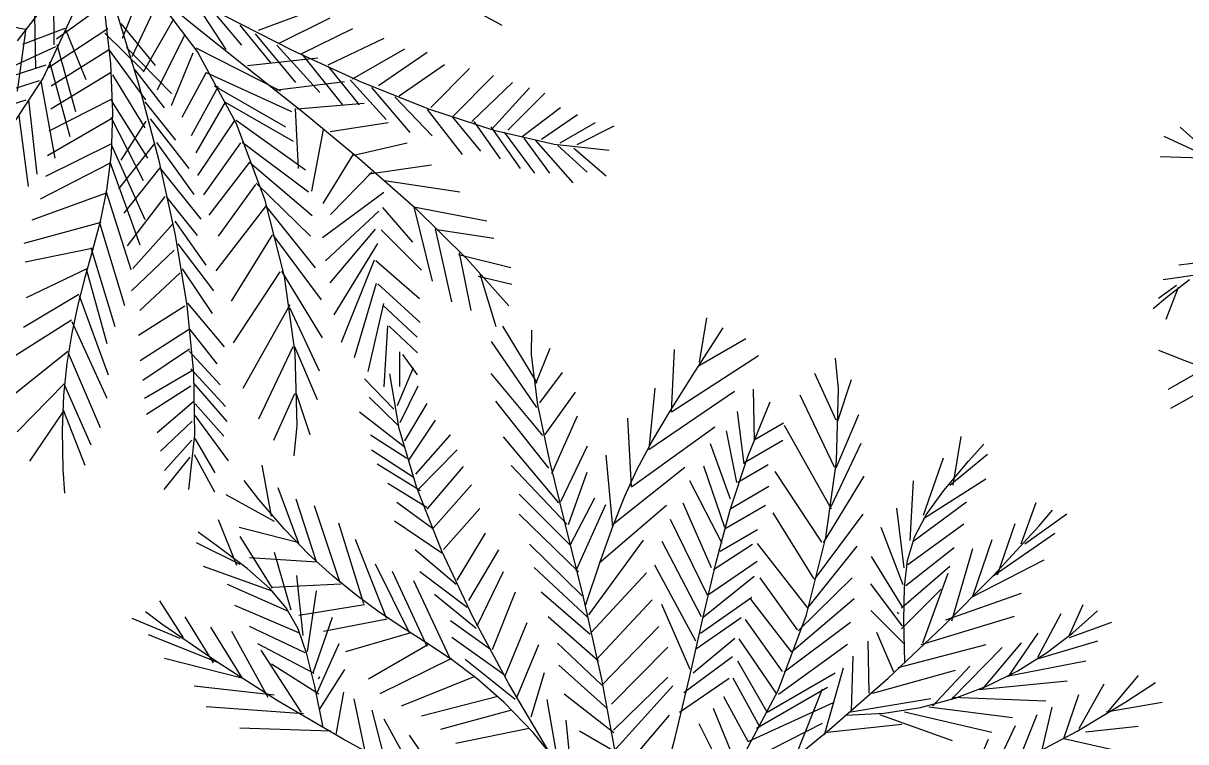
# Model space of a CAD drawing. Header units: millimetres. Extents: x 1993 to 4093, y 1262 to 2017.
# Drawn here: x 3826.28 to 3834.83, y 1518.32 to 1523.6 of the extents above; entities that cross this region are included whole.
import ezdxf

# ---------------------------------------------------------------- set-up
doc = ezdxf.new("R2010")
doc.units = ezdxf.units.MM
doc.layers.add('LOW HEIGHT STORAGE WITH PLANTER BOX', color=251, linetype='Continuous', lineweight=25)

# ---------------------------------------------------------------- blocks, each defined once
blk = doc.blocks.new('LHS 4FT')
at = {"layer": 'LOW HEIGHT STORAGE WITH PLANTER BOX'}
for p, q in [((0.6545, 10.79), (0.4653, 11.1806)), ((0.8285, 10.6746), (0.6971, 11.1521)), ((-1.7037, 10.6178), (-1.2857, 11.0436)), ((-1.509, 10.7198), (-1.0771, 11.0598)), ((-1.2169, 10.8728), (-0.914, 11.1039)), ((0.2916, 10.9977), (0.1341, 11.0742)), ((1.0228, 10.5331), (0.9464, 11.0311)), ((-2.1496, 10.3635), (-1.747, 10.957)), ((-1.9224, 10.4826), (-1.5708, 10.9562)), ((-1.058, 10.935), (-0.9195, 10.9943)), ((0.541, 10.8594), (0.2916, 10.9977)), ((-1.5075, 10.721), (-1.058, 10.935)), ((-1.2246, 10.8481), (-0.9013, 10.8624)), ((0.7591, 10.721), (0.541, 10.8594)), ((1.2085, 10.3945), (1.1871, 10.8839)), ((-2.3605, 10.253), (-2.0066, 10.821)), ((0.669, 10.7756), (0.2373, 10.8412)), ((-1.975, 10.477), (-1.5075, 10.721)), ((-1.4932, 10.7488), (-1.096, 10.7604)), ((0.8198, 10.6774), (0.3447, 10.7285)), ((0.9516, 10.5819), (0.7591, 10.721)), ((1.3449, 10.2529), (1.3381, 10.7279)), ((-1.6956, 10.622), (-1.2575, 10.6345)), ((1.0141, 10.536), (0.4203, 10.607)), ((1.4785, 10.1026), (1.5179, 10.6009)), ((-1.915, 10.5278), (-1.3618, 10.5178)), ((1.1239, 10.4412), (0.9516, 10.5819)), ((-2.4554, 10.2046), (-1.975, 10.477)), ((-1.2598, 10.106), (-0.8445, 10.458)), ((-0.0984, 10.1431), (-0.2083, 10.4271)), ((1.1998, 10.3974), (0.5828, 10.4568)), ((1.2815, 10.2983), (1.1239, 10.4412)), ((1.5887, 9.9986), (1.747, 10.4769)), ((-2.1333, 10.372), (-1.589, 10.3988)), ((-2.0808, 10.1928), (-1.7157, 10.3841)), ((-1.9324, 10.1465), (-1.5357, 10.3957)), ((-1.7682, 10.1291), (-1.3962, 10.386)), ((-1.616, 10.0951), (-1.208, 10.4019)), ((-1.4437, 10.082), (-1.0477, 10.3722)), ((-0.967, 10.218), (-0.6675, 10.4163)), ((-0.758, 10.2978), (-0.6056, 10.3675)), ((0.0023, 10.0699), (-0.0893, 10.3538)), ((1.3362, 10.2558), (0.7249, 10.3615)), ((1.7223, 9.8483), (1.8716, 10.4163)), ((-2.3073, 10.2886), (-2.0143, 10.1903)), ((-1.0178, 10.1875), (-0.758, 10.2978)), ((0.0277, 10.0323), (-0.2999, 10.2714)), ((0.1214, 9.9966), (0.0481, 10.308)), ((0.2404, 9.9142), (0.1763, 10.2622)), ((0.3503, 9.8775), (0.332, 10.2622)), ((1.4298, 10.1524), (1.2815, 10.2983)), ((1.8877, 9.7068), (1.9907, 10.2805)), ((-2.9434, 9.9054), (-2.4554, 10.2046)), ((-2.4011, 10.2318), (-2.1596, 10.0274)), ((-2.1801, 10.2442), (-2.0186, 9.9359)), ((-2.0603, 10.1932), (-1.8331, 9.878)), ((-2.0143, 10.1903), (-1.7819, 10.1221)), ((-1.2281, 10.1166), (-1.0178, 10.1875)), ((-0.9592, 10.2428), (-0.6019, 10.1922)), ((0.4419, 9.8042), (0.4419, 10.2164)), ((1.4813, 10.1113), (0.9308, 10.2548)), ((2.7039, 9.9783), (2.2185, 10.1798)), ((2.8548, 9.6849), (2.5951, 10.2006)), ((2.7771, 9.8775), (2.8504, 10.2256)), ((-2.6035, 10.105), (-2.2407, 9.9849)), ((-1.973, 10.1252), (-1.9815, 10.1414)), ((-1.9243, 10.1507), (-1.6396, 9.8243)), ((-1.7819, 10.1221), (-1.5881, 10.0858)), ((-1.7679, 10.1086), (-1.4143, 9.8286)), ((-1.5881, 10.0858), (-1.4109, 10.0834)), ((-1.4608, 9.6485), (-1.2319, 10.0973)), ((-1.4109, 10.0834), (-1.2281, 10.1166)), ((-1.2351, 10.0983), (-0.7888, 10.1149)), ((-1.2319, 9.7218), (-0.9572, 10.134)), ((-1.0304, 9.7768), (-0.7282, 10.0882)), ((-0.0984, 10.1065), (-0.4098, 10.1157)), ((0.5884, 9.7493), (0.5609, 10.1615)), ((0.7166, 9.6852), (0.6983, 10.1065)), ((1.6003, 10.0044), (1.0092, 10.142)), ((1.5757, 10.0029), (1.4298, 10.1524)), ((2.0647, 9.571), (2.0923, 10.1504)), ((2.8504, 9.7218), (2.9328, 10.0973)), ((-2.7658, 10.02), (-2.3787, 9.9127)), ((-1.6806, 9.5753), (-1.5066, 10.0332)), ((-1.6485, 10.0781), (-1.2436, 9.8974)), ((-1.4433, 10.0615), (-1.0152, 9.955)), ((-0.8198, 9.8409), (-0.4718, 10.0515)), ((0.0023, 10.0424), (-0.2907, 10.0424)), ((0.4253, 9.8101), (0.0277, 10.0323)), ((0.8815, 9.6211), (0.8632, 10.0241)), ((1.7165, 9.8599), (1.108, 10.0033)), ((1.7306, 9.8498), (1.5757, 10.0029)), ((2.1836, 9.4931), (2.2171, 10.0319)), ((2.768, 9.8592), (2.2643, 10.079)), ((2.9237, 9.6211), (3.0061, 10.0058)), ((-1.8546, 9.4837), (-1.6989, 9.9325)), ((0.1488, 9.96), (-0.2633, 9.9142)), ((0.2221, 9.9142), (-0.0893, 9.85)), ((1.1104, 9.5295), (1.0188, 9.9233)), ((2.3431, 9.3921), (2.3418, 9.9424)), ((3.2267, 9.6226), (3.5605, 9.9928)), ((-2.9926, 9.8805), (-2.4803, 9.8698)), ((-2.0286, 9.3829), (-1.9096, 9.8684)), ((-0.9009, 9.807), (-0.6207, 9.86)), ((-0.774, 9.8409), (-0.4168, 9.7127)), ((-0.6207, 9.86), (-0.4471, 9.8832)), ((0.3595, 9.85), (-0.0068, 9.7768)), ((1.2753, 9.4837), (1.1745, 9.905)), ((1.9051, 9.701), (1.3111, 9.8299)), ((1.9074, 9.6932), (1.7306, 9.8498)), ((2.8412, 9.7127), (2.3009, 9.905)), ((2.4677, 9.3316), (2.4926, 9.8443)), ((3.2309, 9.6145), (2.8656, 9.8991)), ((3.0061, 9.4928), (3.0427, 9.8958)), ((-3.2109, 9.7248), (-2.675, 9.7678)), ((-2.34, 9.2181), (-2.3033, 9.8042)), ((-2.166, 9.3188), (-2.166, 9.8226)), ((-1.3779, 9.6725), (-1.1515, 9.7441)), ((-1.1515, 9.7441), (-0.9009, 9.807)), ((-1.0487, 9.7676), (-0.6183, 9.6943)), ((0.4602, 9.8134), (0.0939, 9.731)), ((0.5793, 9.7585), (0.2496, 9.6852)), ((0.8804, 9.6053), (0.4253, 9.8101)), ((1.4493, 9.3921), (1.3119, 9.8134)), ((1.6507, 9.3463), (1.4767, 9.7676)), ((2.6388, 9.2364), (2.6261, 9.7519)), ((-2.5415, 9.1356), (-2.459, 9.7127)), ((-1.5856, 9.5931), (-1.3779, 9.6725)), ((-1.2227, 9.7218), (-0.7557, 9.6211)), ((0.7166, 9.676), (0.3961, 9.6302)), ((2.0733, 9.5682), (1.436, 9.6825)), ((1.8522, 9.273), (1.6965, 9.6669)), ((2.1188, 9.5332), (1.9074, 9.6932)), ((2.9328, 9.5844), (2.3834, 9.731)), ((2.7896, 9.1672), (2.7711, 9.6654)), ((3.1744, 9.2272), (2.8548, 9.6849)), ((3.2859, 9.5089), (2.9386, 9.6997)), ((3.0885, 9.3646), (3.1434, 9.6943)), ((3.3485, 9.3189), (3.1853, 9.7135)), ((-2.7521, 9.0623), (-2.5964, 9.6211)), ((-1.7801, 9.5069), (-1.5856, 9.5931)), ((-1.6715, 9.5753), (-1.067, 9.4379)), ((-1.4517, 9.6485), (-0.8656, 9.5295)), ((0.8906, 9.5936), (0.4785, 9.5203)), ((1.3806, 9.4184), (0.8804, 9.6053)), ((2.0262, 9.2181), (1.8705, 9.6119)), ((3.0152, 9.4745), (2.5207, 9.6027)), ((2.9287, 9.0923), (2.8986, 9.6135)), ((-3.0726, 8.9799), (-2.8986, 9.502)), ((-2.8894, 9.0257), (-2.7521, 9.5478)), ((-1.9668, 9.415), (-1.7801, 9.5069)), ((-0.0802, 9.2451), (-0.3002, 9.5516)), ((0.2252, 9.0833), (-0.1083, 9.5675)), ((0.5043, 8.9487), (0.1429, 9.5543)), ((1.1287, 9.502), (0.7349, 9.4745)), ((2.1749, 9.496), (1.5782, 9.5583)), ((2.2002, 9.1906), (2.0445, 9.4928)), ((2.3776, 9.37), (2.1188, 9.5332)), ((3.3465, 9.3133), (3.0239, 9.4963)), ((-2.1522, 9.3189), (-1.9668, 9.415)), ((-1.8455, 9.4837), (-1.2319, 9.3921)), ((-0.2891, 9.3467), (-0.4723, 9.4771)), ((0.75, 8.89), (0.4696, 9.4472)), ((1.3027, 9.4379), (0.8723, 9.3829)), ((1.9134, 9.25), (1.3806, 9.4184)), ((2.3546, 9.3979), (1.8333, 9.4257)), ((3.0793, 9.3646), (2.6856, 9.4196)), ((3.0939, 9.0376), (3.0495, 9.4575)), ((-2.3474, 9.2221), (-2.1522, 9.3189)), ((-2.1751, 9.328), (-1.5707, 9.273)), ((-2.0286, 9.3921), (-1.4608, 9.3554)), ((0.1785, 9.0939), (-0.2891, 9.3467)), ((1.4584, 9.3738), (1.0646, 9.3371)), ((1.6416, 9.3371), (1.2844, 9.2822)), ((2.459, 9.3345), (1.961, 9.3159)), ((2.6966, 9.2036), (2.3776, 9.37)), ((-0.0836, 9.2326), (-0.3952, 9.2955)), ((1.0095, 8.8074), (0.7407, 9.3079)), ((1.2235, 8.7303), (0.9919, 9.2947)), ((1.843, 9.273), (1.376, 9.1997)), ((2.4663, 9.1006), (1.9134, 9.25)), ((2.6185, 9.2335), (2.161, 9.2208)), ((-2.5644, 9.129), (-2.3474, 9.2221)), ((-2.3308, 9.2272), (-1.7081, 9.1723)), ((1.3962, 8.7246), (1.2018, 9.1517)), ((2.0262, 9.1997), (1.5591, 9.1539)), ((2.2002, 9.1539), (1.7423, 9.0898)), ((2.7983, 9.1644), (2.3379, 9.1141)), ((3.0886, 9.0343), (2.6966, 9.2036)), ((-2.8347, 8.9629), (-2.3977, 9.1341)), ((-2.8153, 9.0435), (-2.5644, 9.129)), ((-2.6385, 8.9423), (-2.209, 9.1399)), ((-2.4272, 8.9354), (-2.0985, 9.0855)), ((-2.241, 8.95), (-1.872, 9.0924)), ((-2.0737, 8.9307), (-1.6745, 9.1007)), ((-1.6348, 8.893), (-1.2582, 9.0756)), ((0.2218, 9.0708), (-0.2, 9.1228)), ((0.7033, 8.8809), (0.1785, 9.0939)), ((1.5589, 8.6812), (1.3711, 9.1334)), ((1.7158, 8.6663), (1.5213, 9.0934)), ((1.8785, 8.6229), (1.6669, 9.0613)), ((2.3284, 9.1265), (1.9712, 9.0715)), ((2.5665, 9.0715), (2.2185, 9.0257)), ((3.027, 8.9707), (2.4663, 9.1006)), ((2.9113, 9.127), (2.5292, 9.0218)), ((-3.1123, 8.9698), (-2.8153, 9.0435)), ((-1.8888, 8.9163), (-1.5174, 9.0499)), ((-1.4449, 8.861), (-1.149, 8.9923)), ((-1.2903, 8.8191), (-0.993, 8.9793)), ((-1.1608, 8.7986), (-0.8307, 8.9776)), ((0.4872, 8.96), (-0.0243, 9.0023)), ((2.0308, 8.6159), (1.815, 8.9883)), ((2.7405, 9.044), (2.2826, 8.925)), ((2.609, 8.6228), (2.3557, 9.0052)), ((2.9145, 8.9891), (2.5207, 8.925)), ((2.7475, 8.6395), (2.5226, 9.0278)), ((2.9177, 8.6746), (2.6611, 9.0445)), ((3.0846, 8.6972), (2.8133, 9.0375)), ((-3.5763, 8.9066), (-3.155, 8.7143)), ((-3.4674, 8.912), (-3.1123, 8.9698)), ((-3.384, 8.9158), (-2.9536, 8.7601)), ((-3.2852, 8.9386), (-2.7124, 8.9453)), ((-3.0046, 8.9244), (-2.7725, 8.6759)), ((-2.8297, 8.9453), (-2.5727, 8.6087)), ((-2.7124, 8.9453), (-2.1539, 8.9282)), ((-2.6473, 8.9398), (-2.3903, 8.6032)), ((-2.4335, 8.9241), (-2.1514, 8.566)), ((-2.2272, 8.9349), (-1.9803, 8.5668)), ((-2.1539, 8.9282), (-1.6218, 8.8845)), ((-2.0348, 8.8941), (-1.8232, 8.5161)), ((-1.8637, 8.8949), (-1.6684, 8.5408)), ((-1.0539, 8.7908), (-0.7213, 8.961)), ((-0.9043, 8.7664), (-0.6221, 8.9129)), ((-0.8213, 8.7423), (-0.4372, 8.8985)), ((2.1547, 8.603), (1.9402, 8.955)), ((2.2886, 8.6277), (2.0925, 8.948)), ((2.4601, 8.6423), (2.2059, 8.9714)), ((-1.6218, 8.8845), (-1.1281, 8.8113)), ((-1.6185, 8.869), (-1.4912, 8.4862)), ((-1.4424, 8.8522), (-1.3101, 8.4518)), ((-1.3016, 8.8254), (-1.163, 8.4363)), ((-1.1457, 8.8124), (-1.0335, 8.4158)), ((-1.1281, 8.8113), (-0.6851, 8.7056)), ((0.7467, 8.8774), (0.1731, 8.8627)), ((1.2678, 8.7202), (0.7033, 8.8809)), ((-1.0376, 8.7668), (-0.9153, 8.4016)), ((-0.9219, 8.7615), (-0.7655, 8.444)), ((-0.6579, 8.7029), (-0.3759, 8.7826)), ((-0.5435, 8.6686), (-0.2414, 8.7445)), ((0.3228, 8.3204), (-0.0709, 8.7326)), ((0.4785, 8.2472), (0.0756, 8.7601)), ((1.0141, 8.7995), (0.4192, 8.7301)), ((1.2189, 8.7383), (0.6458, 8.6496)), ((1.8546, 8.6247), (1.2678, 8.7202)), ((-3.5488, 8.5128), (-3.2741, 8.6685)), ((-0.7849, 8.7145), (-0.6296, 8.4348)), ((-0.6851, 8.7056), (-0.3048, 8.5648)), ((-0.6504, 8.6764), (-0.485, 8.4281)), ((-0.5335, 8.6333), (-0.3505, 8.39)), ((0.0115, 8.4029), (-0.364, 8.6502)), ((0.1672, 8.3479), (-0.2083, 8.696)), ((0.5701, 8.1647), (0.2771, 8.7051)), ((1.4008, 8.7166), (0.8644, 8.5646)), ((1.5589, 8.6812), (0.9887, 8.4779)), ((1.7125, 8.6538), (1.1527, 8.4141)), ((3.0258, 8.6792), (2.4464, 8.6068)), ((3.1029, 8.7075), (2.6466, 8.5363)), ((-3.6953, 8.5769), (-3.503, 8.0365)), ((-3.679, 8.5673), (-3.0247, 8.336)), ((-3.4114, 8.4578), (-2.981, 8.6319)), ((-3.2283, 8.412), (-2.7796, 8.5586)), ((-0.1991, 8.4212), (-0.4189, 8.5494)), ((0.6708, 8.1281), (0.4968, 8.6135)), ((0.7716, 8.0365), (0.6525, 8.5586)), ((1.8752, 8.6104), (1.3041, 8.3537)), ((2.0308, 8.6159), (1.5315, 8.3267)), ((2.1739, 8.6247), (1.6508, 8.3217)), ((2.2886, 8.6277), (1.7263, 8.2279)), ((2.4464, 8.6068), (1.8546, 8.6247)), ((2.483, 8.6027), (1.899, 8.2221)), ((-3.5305, 8.5311), (-3.329, 7.9083)), ((-3.0634, 8.3571), (-2.633, 8.4853)), ((0.8723, 7.9358), (0.8082, 8.4945)), ((2.6466, 8.5363), (2.1715, 8.3487)), ((-4.024, 8.438), (-3.6656, 8.0833)), ((-3.3931, 8.4487), (-3.2558, 7.9083)), ((-2.8986, 8.293), (-2.4316, 8.4487)), ((-2.6971, 8.2472), (-2.2484, 8.4029)), ((-0.2266, 8.412), (-0.4098, 8.3937)), ((0.0023, 8.3937), (-0.2724, 8.3113)), ((1.495, 8.0915), (1.147, 8.3937)), ((1.7331, 8.1922), (1.3394, 8.3937)), ((2.8344, 8.4432), (2.3621, 8.4169)), ((-3.2191, 8.3662), (-3.0634, 7.7984)), ((-3.0634, 8.3571), (-2.8986, 7.7801)), ((-3.0247, 8.336), (-2.4358, 8.1523)), ((-2.8803, 8.3021), (-2.7063, 7.7251)), ((-2.5781, 8.2014), (-2.0652, 8.3571)), ((-2.4224, 8.1556), (-1.9004, 8.3021)), ((0.158, 8.3571), (-0.1717, 8.2563)), ((0.3137, 8.3113), (-0.0893, 8.1831)), ((1.0463, 7.9358), (0.9273, 8.3571)), ((1.2295, 7.9907), (1.028, 8.3662)), ((2.1715, 8.3487), (1.6805, 8.1556)), ((2.1819, 8.3388), (1.9712, 7.8625)), ((2.5906, 8.3057), (2.1097, 7.9946)), ((2.6771, 8.364), (2.3318, 8.3013)), ((-2.688, 8.2289), (-2.514, 7.661)), ((-2.2576, 8.0915), (-1.6715, 8.2563)), ((0.4694, 8.238), (0.0664, 8.1006)), ((1.9255, 8.2563), (1.724, 7.7801)), ((2.4672, 8.2389), (2.1103, 8.1823)), ((-2.5689, 8.1831), (-2.2942, 7.5602)), ((-2.497, 8.1714), (-2.2687, 7.91)), ((-2.4358, 8.1523), (-1.9107, 8.001)), ((-2.0561, 8.0457), (-1.5433, 8.1831)), ((-1.9096, 7.9907), (-1.3326, 8.1281)), ((1.6805, 8.1556), (1.1766, 7.9676)), ((1.724, 8.1831), (1.5134, 7.7343)), ((2.3535, 8.1736), (1.8979, 8.0949)), ((2.3647, 8.1388), (2.3087, 7.8034)), ((-3.6656, 8.0833), (-3.3285, 7.7658)), ((-2.2392, 8.1006), (-1.9279, 7.6701)), ((-2.0561, 8.0457), (-1.8455, 7.7159)), ((-1.7447, 7.9632), (-1.122, 8.0731)), ((0.6434, 8.0915), (0.2404, 7.9816)), ((1.4584, 8.0548), (1.3027, 7.6518)), ((2.2018, 8.0769), (1.743, 7.978)), ((2.2074, 8.0595), (2.1793, 7.6369)), ((-3.5204, 7.9637), (-3.4871, 7.522)), ((-1.9187, 7.9816), (-1.6531, 7.6701)), ((-1.9107, 8.001), (-1.4479, 7.8674)), ((-1.4883, 7.8991), (-0.8656, 7.9907)), ((0.6708, 7.7984), (0.1305, 7.9541)), ((0.7807, 7.9999), (0.4511, 7.9358)), ((1.1766, 7.9676), (0.6628, 7.7955)), ((1.0463, 7.9632), (0.8723, 7.5328)), ((1.2203, 7.9907), (1.1013, 7.606)), ((2.0497, 7.9512), (1.5826, 7.8784)), ((2.1097, 7.9946), (1.6537, 7.6716)), ((2.0584, 7.954), (2.0304, 7.5315)), ((-4.1258, 7.9083), (-3.6679, 7.8808)), ((-3.4121, 7.8637), (-3.3621, 7.422)), ((-2.2759, 7.9266), (-2.1568, 7.2855)), ((-2.2687, 7.91), (-2.0899, 7.6994)), ((-1.7447, 7.9449), (-1.4883, 7.5694)), ((-1.5341, 7.8991), (-1.2594, 7.5236)), ((-1.4479, 7.8674), (-1.0457, 7.7364)), ((-1.2594, 7.8167), (-0.6733, 7.9174)), ((0.4511, 7.7434), (-0.0709, 7.9083)), ((0.9456, 7.89), (0.5976, 7.4503)), ((-4.08, 7.7892), (-4.1166, 7.0931)), ((-4.0342, 7.7892), (-3.6221, 7.7343)), ((-1.2594, 7.7984), (-1.1037, 7.4503)), ((-1.0579, 7.7526), (-0.4718, 7.7984)), ((0.213, 7.6793), (-0.1991, 7.8167)), ((0.6628, 7.7955), (0.1422, 7.65)), ((0.6617, 7.7892), (0.3137, 7.3862)), ((1.8774, 7.8287), (1.5206, 7.772)), ((1.889, 7.8227), (1.8519, 7.3684)), ((-4.0581, 7.7596), (-3.7459, 7.2565)), ((-3.3285, 7.7658), (-3.0103, 7.4716)), ((-3.3204, 7.7304), (-3.2538, 7.3387)), ((-3.2871, 7.7387), (-2.7704, 7.6804)), ((-2.0899, 7.6994), (-1.9455, 7.517)), ((-2.0836, 7.7068), (-1.9828, 7.029)), ((-2.0744, 7.6976), (-1.6165, 7.487)), ((-1.0457, 7.7364), (-0.7026, 7.5932)), ((-1.0396, 7.7159), (-0.9297, 7.4595)), ((0.0023, 7.6243), (-0.3915, 7.7159)), ((0.4419, 7.7343), (0.1763, 7.4045)), ((1.7142, 7.7379), (1.328, 7.6526)), ((1.7111, 7.7176), (1.7089, 7.2745)), ((-4.2773, 7.6515), (-4.1821, 7.071)), ((-3.9609, 7.6335), (-4.025, 6.9466)), ((-3.9609, 7.6335), (-3.5854, 7.6243)), ((-3.1788, 7.622), (-3.1454, 7.222)), ((-0.9022, 7.661), (-0.4168, 7.6701)), ((-0.9022, 7.6701), (-0.7282, 7.4503)), ((0.1422, 7.65), (-0.3079, 7.5573)), ((-0.0068, 7.6427), (-0.1808, 7.4595)), ((0.2038, 7.6885), (-0.0709, 7.4045)), ((1.5855, 7.6293), (1.1589, 7.5502)), ((1.6537, 7.6716), (1.2345, 7.3409)), ((-3.906, 7.5328), (-3.906, 6.9282)), ((-3.1288, 7.597), (-2.4955, 7.5803)), ((-3.0954, 7.5387), (-3.0538, 7.0803)), ((-0.7026, 7.5932), (-0.5473, 7.5006)), ((1.5733, 7.5773), (1.606, 7.1453)), ((-3.9151, 7.5053), (-3.503, 7.4961)), ((-3.0103, 7.4716), (-2.7086, 7.1866)), ((-3.0038, 7.4637), (-2.9288, 6.9886)), ((-2.9954, 7.472), (-2.3705, 7.447)), ((-1.9455, 7.517), (-1.8204, 7.3401)), ((-1.9096, 7.4412), (-1.8363, 6.6901)), ((-1.9096, 7.4412), (-1.4608, 7.2122)), ((1.4394, 7.5151), (1.056, 7.4211)), ((1.4304, 7.4834), (1.4634, 7.0804)), ((-4.2313, 7.3899), (-3.8988, 6.9674)), ((-3.8419, 7.4045), (-3.4114, 7.4045)), ((-3.8419, 7.4045), (-3.8419, 6.8275)), ((-2.8788, 7.3553), (-2.2621, 7.3136)), ((-2.8788, 7.3553), (-2.8454, 6.9136)), ((1.2406, 7.3552), (0.8258, 7.2992)), ((-3.7686, 7.2671), (-3.7045, 6.6443)), ((-3.7594, 7.2763), (-3.2741, 7.3129)), ((-1.8204, 7.3401), (-1.6998, 7.1459)), ((1.2345, 7.3409), (0.8636, 7.007)), ((1.2403, 7.3263), (1.3459, 6.9369)), ((-3.7459, 7.2565), (-3.3691, 6.7966)), ((-3.6404, 7.1572), (-3.1733, 7.203)), ((-2.7371, 7.222), (-2.7204, 6.8803)), ((-2.7204, 7.2303), (-2.2038, 7.172)), ((-2.7086, 7.1866), (-2.421, 6.8969)), ((-1.7356, 7.1939), (-1.6806, 6.4336)), ((1.1001, 7.2236), (0.7809, 7.1694)), ((1.1029, 7.2149), (1.2141, 6.8081)), ((-4.1901, 7.0974), (-4.4136, 6.5909)), ((-4.1973, 7.1239), (-3.8414, 6.7552)), ((-3.6495, 7.1481), (-3.5763, 6.5436)), ((-2.6455, 7.1136), (-2.6455, 6.7969)), ((-1.7172, 7.1755), (-1.3693, 6.9282)), ((-1.6998, 7.1459), (-1.5685, 6.9116)), ((0.9944, 7.1032), (0.6581, 7.0723)), ((1.0004, 7.1147), (1.1, 6.7138)), ((-4.1821, 7.071), (-4.0702, 6.5095)), ((-3.5488, 7.029), (-3.0634, 7.0931)), ((-3.5488, 7.029), (-3.4389, 6.4336)), ((-2.6038, 7.072), (-2.0871, 7.0469)), ((0.8979, 7.0145), (0.5239, 6.9812)), ((0.8776, 7.0176), (1.0034, 6.6251)), ((-3.4298, 6.9099), (-2.9627, 6.9557)), ((-2.5205, 6.9969), (-2.5205, 6.6552)), ((-2.5121, 6.9969), (-2.0455, 6.9053)), ((0.8131, 6.9489), (0.4419, 6.9068)), ((0.8636, 7.007), (0.5528, 6.674)), ((2.1636, 6.974), (1.5042, 6.571)), ((-4.148, 6.8715), (-4.3571, 6.3121)), ((-4.1509, 6.9142), (-4.2795, 6.663)), ((-4.1456, 6.8627), (-3.8038, 6.6515)), ((-3.4389, 6.9099), (-3.3015, 6.3695)), ((-3.3382, 6.7634), (-2.7338, 6.8458)), ((-2.421, 6.8969), (-2.1452, 6.5883)), ((-2.4121, 6.8886), (-2.4121, 6.5636)), ((-2.3538, 6.8553), (-1.9288, 6.7803)), ((-1.5799, 6.9099), (-1.5433, 6.1497)), ((-1.5799, 6.9099), (-1.1953, 6.6626)), ((-1.5685, 6.9116), (-1.4114, 6.6146)), ((0.7019, 6.8459), (0.3858, 6.8119)), ((0.7193, 6.8515), (0.7645, 6.5005)), ((0.8128, 6.9199), (0.9128, 6.548)), ((-3.3691, 6.7966), (-2.9472, 6.3886)), ((-3.329, 6.7634), (-3.1184, 6.223)), ((-2.2705, 6.7552), (-1.9038, 6.6302)), ((0.6461, 6.7799), (0.2397, 6.6977)), ((-4.2704, 6.6969), (-4.7037, 6.3302)), ((-4.0977, 6.6859), (-3.7632, 6.5012)), ((-2.2705, 6.7469), (-2.2705, 6.4886)), ((0.5528, 6.674), (0.3138, 6.3464)), ((0.6311, 6.7366), (0.6564, 6.4177)), ((-4.2795, 6.663), (-4.3769, 6.4105)), ((-4.1106, 6.6634), (-4.2677, 6.0516)), ((-3.1733, 6.6168), (-2.9352, 6.0673)), ((-3.1642, 6.6168), (-2.5964, 6.6351)), ((-2.1788, 6.6386), (-1.8205, 6.4886)), ((-2.1705, 6.6386), (-2.1705, 6.3052)), ((-2.1452, 6.5883), (-1.8788, 6.2469)), ((-1.4114, 6.6146), (-1.235, 6.2735)), ((0.5317, 6.6567), (0.2527, 6.5672)), ((0.5401, 6.6305), (0.5396, 6.3322)), ((-4.3454, 6.5302), (-4.7954, 6.0468)), ((-4.0702, 6.5095), (-3.9438, 5.9719)), ((-1.3876, 6.571), (-1.3876, 6.168)), ((-1.3693, 6.5527), (-1.1128, 6.342)), ((0.4554, 6.5649), (0.1617, 6.4611)), ((0.4665, 6.53), (0.4486, 6.2261)), ((-4.3769, 6.4105), (-4.445, 6.1579)), ((-4.0532, 6.4512), (-3.7393, 6.4128)), ((-2.9719, 6.4245), (-2.6971, 5.9207)), ((-2.9627, 6.4336), (-2.34, 6.4703)), ((-2.0705, 6.4886), (-1.7372, 6.3052)), ((-2.0621, 6.4886), (-2.0621, 6.2385)), ((-5.0314, 6.369), (-4.8291, 6.0958)), ((-4.4037, 6.3552), (-4.7787, 5.8635)), ((-4.412, 6.3302), (-4.2954, 5.9468)), ((-4.0413, 6.407), (-4.2177, 5.7615)), ((-4.0312, 6.3439), (-3.7601, 6.1956)), ((-3.9122, 6.2806), (-3.5763, 6.3715)), ((-2.9472, 6.3886), (-2.4998, 6.0414)), ((-3.8071, 6.2427), (-3.6994, 5.8448)), ((-3.7934, 6.2274), (-3.4078, 6.2748)), ((-2.7887, 6.2505), (-2.0836, 6.2413)), ((-2.7704, 6.2413), (-2.4773, 5.82)), ((-5.0648, 6.1972), (-4.8412, 5.8725)), ((-4.4287, 6.1718), (-4.7954, 5.5884)), ((-4.445, 6.1579), (-4.4856, 5.9063)), ((-4.437, 6.1802), (-4.2954, 5.6718)), ((-3.9791, 6.1771), (-4.1411, 5.4786)), ((-3.9743, 6.1595), (-3.6241, 5.7418)), ((-3.7601, 6.1956), (-3.5522, 6.0714)), ((-3.6842, 6.2095), (-3.7019, 6.2047)), ((-3.6723, 6.1653), (-3.5856, 5.7048)), ((-3.6699, 6.1564), (-3.2369, 6.1692)), ((-3.5522, 6.0714), (-3.3939, 5.9538)), ((-3.5327, 6.0702), (-3.0871, 6.001)), ((-2.5323, 6.0764), (-1.9462, 6.0306)), ((-5.0843, 5.9923), (-5.1028, 5.5019)), ((-5.0963, 6.0051), (-4.8494, 5.6949)), ((-3.548, 6.0565), (-3.4838, 5.609)), ((-3.4292, 6.0033), (-3.0216, 5.8289)), ((-2.5415, 6.0673), (-2.285, 5.7284)), ((-2.4998, 6.0414), (-2.0467, 5.7634)), ((-4.4787, 5.9718), (-4.7454, 5.3801)), ((-4.4856, 5.9063), (-4.5008, 5.6566)), ((-4.487, 5.9468), (-4.3371, 5.5301)), ((-3.9121, 5.9296), (-4.0209, 5.3498)), ((-3.9438, 5.9719), (-3.8053, 5.4631)), ((-3.4197, 5.9679), (-3.3677, 5.4601)), ((-3.3939, 5.9538), (-3.2717, 5.8254)), ((-3.9403, 5.8935), (-3.5572, 5.4942)), ((-3.293, 5.8504), (-3.2369, 5.3626)), ((-3.2777, 5.864), (-2.9087, 5.6222)), ((-3.2717, 5.8254), (-3.172, 5.6687)), ((-2.2484, 5.8841), (-2.0378, 5.6459)), ((-2.2392, 5.8932), (-1.8638, 5.8566)), ((-5.0929, 5.7915), (-4.8584, 5.5707)), ((-4.4954, 5.7468), (-4.687, 5.1884)), ((-4.5037, 5.7385), (-4.3371, 5.3884)), ((-2.0467, 5.7634), (-1.842, 5.6703)), ((-4.5008, 5.6566), (-4.4923, 5.4099)), ((-3.8628, 5.6772), (-3.8913, 5.0812)), ((-3.8604, 5.6684), (-3.5719, 5.3384)), ((-3.1857, 5.6991), (-3.1618, 5.1552)), ((-3.172, 5.6687), (-3.0811, 5.4662)), ((-3.1632, 5.6862), (-2.8723, 5.3474)), ((-5.101, 5.6139), (-5.4037, 5.2854)), ((-5.0962, 5.6061), (-4.8754, 5.3552)), ((-5.1028, 5.5019), (-5.0946, 5.0842)), ((-5.0926, 5.4789), (-4.902, 5.1553)), ((-4.4954, 5.4968), (-4.6037, 5.0384)), ((-4.487, 5.4801), (-4.2954, 5.1717)), ((-5.1393, 5.4499), (-5.2954, 5.0939)), ((-4.4923, 5.4099), (-4.4621, 5.1674)), ((-3.8159, 5.4337), (-3.5547, 5.1344)), ((-3.8054, 5.465), (-3.7615, 4.9171)), ((-3.8053, 5.4631), (-3.657, 4.9879)), ((-3.0819, 5.3856), (-2.802, 5.1577)), ((-3.0811, 5.4662), (-2.9855, 5.2005)), ((-3.069, 5.4081), (-3.011, 5.0537)), ((-5.0873, 5.245), (-5.2318, 4.8531)), ((-5.0951, 5.2401), (-4.9735, 4.9059)), ((-4.4787, 5.2051), (-4.537, 4.88)), ((-4.4704, 5.2051), (-4.3204, 4.9967)), ((-4.4621, 5.1674), (-4.412, 4.93)), ((-3.7193, 5.1468), (-3.6831, 4.7675)), ((-3.7064, 5.1692), (-3.4972, 4.9222)), ((-2.9855, 5.2005), (-2.9332, 5.0413)), ((-5.0946, 5.0842), (-5.0812, 4.8236)), ((-3.657, 4.9879), (-3.6064, 4.846)), ((-3.4023, 3.2262), (-3.3931, 3.7208)), ((-3.2649, 3.3362), (-3.2649, 3.6659)), ((-3.1381, 3.4586), (-2.9806, 3.5832)), ((-3.3593, 3.2771), (-3.1381, 3.4586)), ((-2.6509, 3.2289), (-2.8097, 3.4239)), ((-2.6722, 3.3312), (-2.6955, 3.4648)), ((-2.6327, 3.2308), (-2.65, 3.3948)), ((-2.6445, 3.1286), (-2.6722, 3.3312)), ((-2.657, 3.0256), (-2.5474, 3.2951)), ((-2.653, 2.8142), (-2.5128, 3.1422)), ((-1.976, 2.5083), (-1.7557, 2.8632)), ((-1.8537, 2.6129), (-1.6398, 2.7625)), ((-1.9769, 2.5174), (-1.6386, 2.6269))]:
    blk.add_line(p, q, dxfattribs=at)

msp = doc.modelspace()

# ---------------------------------------------------------------- block references
at = {"layer": 'LOW HEIGHT STORAGE WITH PLANTER BOX', "rotation": 120}
msp.add_blockref('LHS 4FT', (3836.2449, 1525.5672), dxfattribs=at)

doc.saveas('drawing.dxf')
